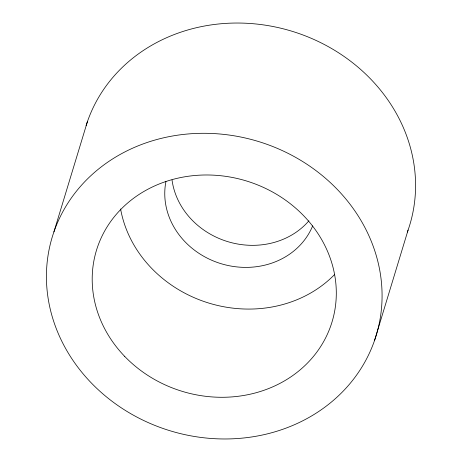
<?xml version="1.0" encoding="UTF-8"?>
<svg xmlns="http://www.w3.org/2000/svg" width="462" height="462" viewBox="0 0 462 462"><rect width="100%" height="100%" fill="white"/><g stroke="black" fill="none" stroke-linecap="round" stroke-linejoin="round"><path stroke-width="0.69" d="M53.915 231.901L87.416 121.639M374.584 340.361A169.277 151.23 16.9 0 0 177.027 135.268A169.277 151.23 16.9 0 0 91.135 382.767A169.277 151.23 16.9 0 0 374.584 340.361L408.085 230.099M86.094 125.652A169.277 151.23 16.9 0 1 296.217 32.6A169.277 151.23 16.9 0 1 407.38 232.086M308.887 220.824A76.946 68.74 16.9 0 1 228.176 241.765A76.946 68.74 16.9 0 1 172.031 179.984M312.67 225.883A76.946 68.74 16.9 0 1 221.165 263.721A76.946 68.74 16.9 0 1 165.939 181.497M334.488 274.636A123.111 109.985 16.9 0 1 208.691 303.037A123.111 109.985 16.9 0 1 120.599 208.968M124.711 356.41A123.111 109.985 16.9 0 0 330.856 325.571A123.111 109.985 16.9 0 0 187.179 176.415A123.111 109.985 16.9 0 0 124.711 356.41"/></g></svg>
